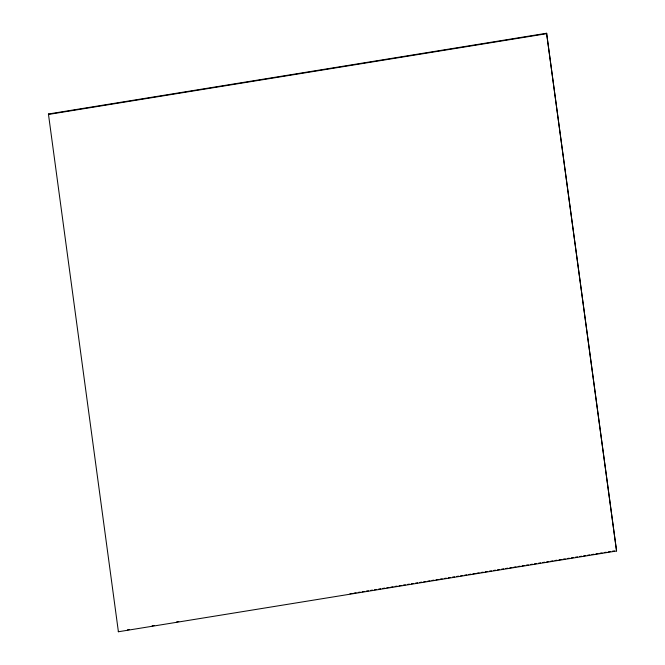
<?xml version="1.0" encoding="UTF-8"?>
<svg xmlns="http://www.w3.org/2000/svg" width="665" height="665" viewBox="0 0 665 665"><rect width="100%" height="100%" fill="white"/><g stroke="black" fill="none" stroke-linecap="round" stroke-linejoin="round"><path stroke-width="1" d="M118.403 631.75L48.429 114.006L546.597 33.25L616.571 550.994L118.403 631.75L118.287 631.318M546.713 33.682L48.537 114.438L48.429 114.006M127.514 629.822L129.567 629.489M152.119 625.832L154.164 625.499M176.715 621.842L178.769 621.509M349.948 593.762L352.001 593.429M354.054 593.097L356.099 592.764M358.152 592.432L360.197 592.099M362.25 591.767L364.304 591.434M366.349 591.102L368.402 590.769M370.455 590.437L372.5 590.104M374.553 589.772L376.598 589.439M378.651 589.107L380.704 588.774M382.749 588.442L384.802 588.109M386.855 587.777L388.9 587.444M390.954 587.112L392.998 586.779M395.052 586.447L397.105 586.114M399.15 585.782L401.203 585.449M403.256 585.125L405.301 584.793M407.354 584.46L409.399 584.128M411.452 583.795L413.505 583.463M415.55 583.13L417.603 582.798M419.657 582.465L421.701 582.133M423.755 581.8L425.8 581.468M427.853 581.135L429.906 580.803M431.951 580.47L434.004 580.138M436.057 579.805L438.102 579.473M440.155 579.14L442.2 578.808M444.253 578.475L446.306 578.143M448.351 577.81L450.405 577.478M452.458 577.145L454.503 576.813M456.556 576.48L458.601 576.148M460.654 575.815L462.707 575.483M464.752 575.15L466.805 574.818M468.858 574.485L470.903 574.153M472.956 573.82L475.01 573.488M477.054 573.155L479.108 572.823M481.152 572.49L483.206 572.158M485.259 571.825L487.304 571.493M489.357 571.16L491.41 570.828M493.455 570.495L495.508 570.163M497.553 569.83L499.606 569.498M501.659 569.165L503.704 568.833M505.757 568.509L507.811 568.176M509.856 567.844L511.909 567.511M513.954 567.179L516.007 566.846M518.06 566.514L520.105 566.181M522.158 565.849L524.211 565.516M526.256 565.183L528.309 564.851M530.354 564.519L532.407 564.186M534.461 563.854L536.505 563.521M538.559 563.188L540.612 562.856M542.657 562.524L544.71 562.191M546.755 561.859L548.808 561.526M550.861 561.194L552.906 560.861M554.959 560.529L557.012 560.196M559.057 559.864L561.11 559.531M563.155 559.199L565.208 558.866M567.262 558.534L569.307 558.201M571.36 557.869L573.413 557.536M575.458 557.204L577.511 556.871M579.556 556.538L581.609 556.206M583.662 555.874L585.707 555.541M587.76 555.208L589.813 554.876M591.858 554.543L593.912 554.211M595.956 553.879L598.01 553.546M600.063 553.214L602.108 552.881M604.161 552.549L606.214 552.224M608.259 551.892L610.312 551.559M612.357 551.227L614.41 550.894M616.571 550.994L546.597 33.25"/></g></svg>
